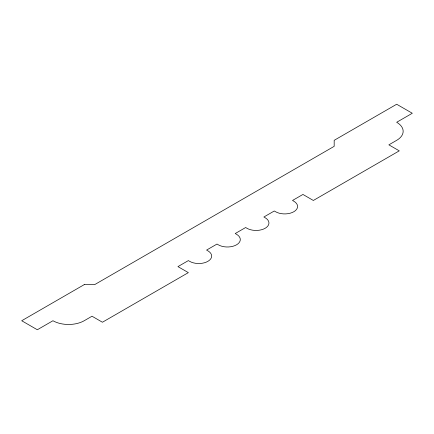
<?xml version="1.0" encoding="UTF-8"?>
<svg xmlns="http://www.w3.org/2000/svg" width="434" height="434" viewBox="0 0 434 434"><rect width="100%" height="100%" fill="white"/><g stroke="black" fill="none" stroke-linecap="round" stroke-linejoin="round"><path stroke-width="0.65" d="M84.201 284.65L21.7 320.737L37.324 329.753L52.948 320.737A22.096 12.754 0 0 0 84.196 320.737L92.008 316.223L102.424 322.24L188.356 272.628L177.94 266.612L188.356 260.601L189.658 261.349A12.89 7.443 0 0 0 207.886 261.349A12.89 7.443 0 0 0 207.886 250.825L206.584 250.076L217 244.06L218.302 244.814A12.89 7.443 0 0 0 236.53 244.814A12.89 7.443 0 0 0 236.53 234.289L235.228 233.535L245.644 227.524L246.946 228.273A12.89 7.443 0 0 0 265.174 228.273A12.89 7.443 0 0 0 265.174 217.754L263.872 217L274.288 210.984L275.59 211.738A12.89 7.443 0 0 0 293.818 211.738A12.89 7.443 0 0 0 293.818 201.213L292.516 200.465L302.932 194.448L313.348 200.465L399.28 150.848L388.864 144.837L396.676 140.328A22.096 12.754 0 0 0 396.676 122.285L412.3 113.263L396.676 104.247L334.175 140.328L334.175 146.345L94.617 284.65L84.201 284.65"/></g></svg>
